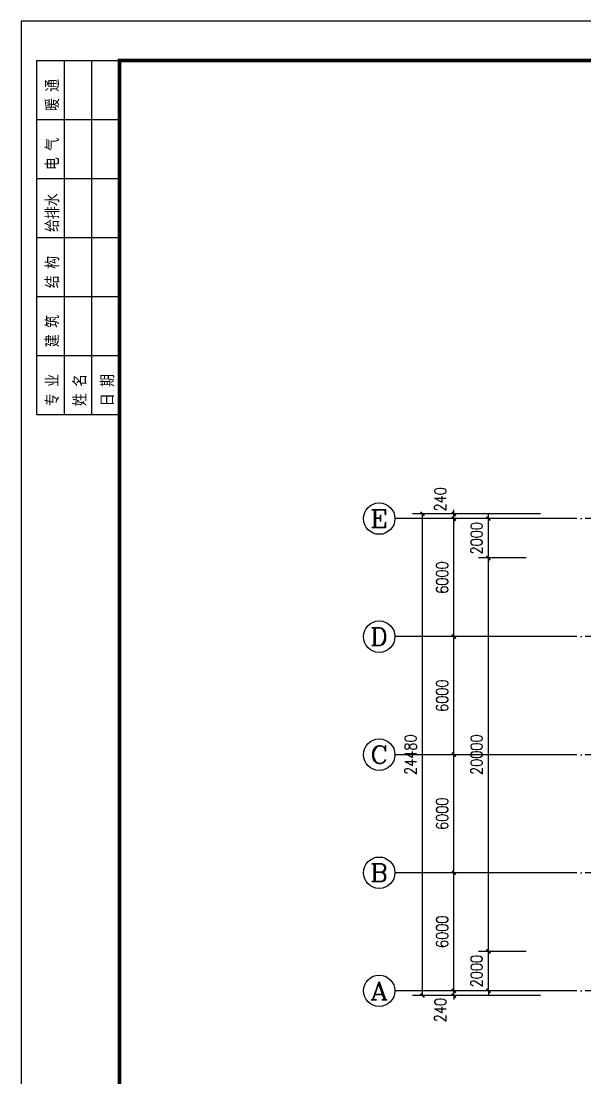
# Model space of a CAD drawing. Extents: x 3757684 to 3906284, y -130571 to 413559.
# Drawn here: x 3757684 to 3786346, y 21493 to 75200 of the extents above; entities that cross this region are included whole.
import ezdxf
from ezdxf.enums import TextEntityAlignment as Align

# ---------------------------------------------------------------- set-up
doc = ezdxf.new("R2010")
doc.units = 0
doc.header["$LTSCALE"] = 1000
doc.header["$MEASUREMENT"] = 0
doc.linetypes.add('DOTE', pattern=[2.42, 2, -0.2, 0.02, -0.2])
doc.layers.get('0').update_dxf_attribs({"color": 4, "linetype": 'CONTINUOUS'})
doc.layers.get('Defpoints').update_dxf_attribs({"linetype": 'CONTINUOUS'})
for name, color, linetype in [('AXIS', 3, 'CONTINUOUS'), ('AXIS_TEXT', 7, 'CONTINUOUS'), ('DOTE', 1, 'CONTINUOUS'), ('PUB_DIM', 3, 'CONTINUOUS'), ('PUB_TITLE', 4, 'CONTINUOUS')]:
    doc.layers.add(name, color=color, linetype=linetype)
doc.styles.add('_TCH_AXIS', font='COMPLEX', dxfattribs={"bigfont": 'GBCBIG'})
doc.styles.add('COMPLEX', font='COMPLEX')
doc.styles.add('DIM_FONT', font='SIMPLEX.shx', dxfattribs={"width": 0.8})
doc.styles.add('ht', font='simhei_0.ttf', dxfattribs={"width": 0.8})
doc.dimstyles.new('DIMN200', dxfattribs={"dimscale": 2, "dimtxt": 300, "dimasz": 100, "dimexe": 250, "dimexo": 300, "dimgap": 150, "dimtad": 1, "dimdec": 0, "dimzin": 0, "dimdsep": 46, "dimtxsty": 'DIM_FONT', "dimblk": 'ARCHTICK', "dimcen": 0.09, "dimclrt": 7, "dimazin": 2, "dimtfac": 1, "dimtdec": 0, "dimtix": 1, "dimtmove": 2, "dimatfit": 3, "dimfxl": 0, "dimtolj": 1, "dimtzin": 0, "dimarcsym": 0})

# ---------------------------------------------------------------- blocks, each defined once
blk = doc.blocks.new('A$C24B85BD5')
at = {"layer": 'PUB_TITLE'}
for p, q in [((0, 0), (0, 13500)), ((0, 13500), (3150, 13500)), ((1050, 0), (1050, 13500)), ((2100, 0), (2100, 13500)), ((3150, 0), (3150, 13500)), ((0, 11250), (3150, 11250)), ((0, 9000), (3150, 9000)), ((0, 6750), (3150, 6750)), ((0, 4500), (3150, 4500)), ((0, 2250), (3150, 2250)), ((0, 0), (3150, 0))]:
    blk.add_line(p, q, dxfattribs=at)
at = {"layer": 'PUB_TITLE', "style": 'ht', "width": 0.8}
for s, p in [('暖 通', (804, 11572)), ('电 气', (804, 9322)), ('给排水', (804, 6961)), ('结 构', (804, 4822)), ('建 筑', (804, 2572)), ('专 业', (804, 322)), ('姓 名', (1854, 322)), ('日 期', (2904, 322))]:
    blk.add_text(s, height=450, rotation=90, dxfattribs=at).set_placement(p)
blk = doc.blocks.new('_ArchTick')
at = {"color": 0, "linetype": 'ByBlock', "const_width": 0.4}
blk.add_lwpolyline([(-0.5, -0.5), (0.5, 0.5)], dxfattribs=at)
blk = doc.blocks.new('*D103')
at = {"layer": 'Defpoints', "color": 0}
for p in [(3781442, 49918), (3783962, 49918), (3783962, 47918)]:
    blk.add_point(p, dxfattribs=at)
at = {"layer": 'PUB_DIM', "color": 0, "lineweight": -2}
for p, q in [((3781442, 49918), (3781442, 50118)), ((3783362, 49918), (3780942, 49918)), ((3781442, 47918), (3781442, 49918)), ((3783362, 47918), (3780942, 47918)), ((3781442, 47918), (3781442, 47718))]:
    blk.add_line(p, q, dxfattribs=at)
at = {"layer": 'PUB_DIM', "color": 0, "lineweight": -2, "xscale": 200, "yscale": 200, "zscale": 200}
for p, rotation in [((3781442, 49918), 270), ((3781442, 47918), 90)]:
    blk.add_blockref('_ArchTick', p, dxfattribs=dict(at, rotation=rotation))
at = {"layer": 'PUB_DIM', "color": 7, "insert": (3780842, 48918), "char_height": 600, "attachment_point": 5, "rotation": 90, "style": 'DIM_FONT'}
blk.add_mtext('\\A1;2000', dxfattribs=at)
blk = doc.blocks.new('*D104')
at = {"layer": 'Defpoints', "color": 0}
for p in [(3781442, 47918), (3783962, 47918), (3783962, 27918)]:
    blk.add_point(p, dxfattribs=at)
at = {"layer": 'PUB_DIM', "color": 0, "lineweight": -2}
for p, q in [((3783362, 47918), (3780942, 47918)), ((3781442, 27918), (3781442, 47918)), ((3783362, 27918), (3780942, 27918))]:
    blk.add_line(p, q, dxfattribs=at)
at = {"layer": 'PUB_DIM', "color": 0, "lineweight": -2, "xscale": 200, "yscale": 200, "zscale": 200}
for p, rotation in [((3781442, 47918), 90), ((3781442, 27918), 270)]:
    blk.add_blockref('_ArchTick', p, dxfattribs=dict(at, rotation=rotation))
at = {"layer": 'PUB_DIM', "color": 7, "insert": (3780842, 37918), "char_height": 600, "attachment_point": 5, "rotation": 90, "style": 'DIM_FONT'}
blk.add_mtext('\\A1;20000', dxfattribs=at)
blk = doc.blocks.new('*D105')
at = {"layer": 'Defpoints', "color": 0}
for p in [(3781442, 27918), (3783962, 27918), (3783962, 25918)]:
    blk.add_point(p, dxfattribs=at)
at = {"layer": 'PUB_DIM', "color": 0, "lineweight": -2}
for p, q in [((3781442, 27918), (3781442, 28118)), ((3783362, 27918), (3780942, 27918)), ((3781442, 25918), (3781442, 27918)), ((3783362, 25918), (3780942, 25918)), ((3781442, 25918), (3781442, 25718))]:
    blk.add_line(p, q, dxfattribs=at)
at = {"layer": 'PUB_DIM', "color": 0, "lineweight": -2, "xscale": 200, "yscale": 200, "zscale": 200}
for p, rotation in [((3781442, 27918), 270), ((3781442, 25918), 90)]:
    blk.add_blockref('_ArchTick', p, dxfattribs=dict(at, rotation=rotation))
at = {"layer": 'PUB_DIM', "color": 7, "insert": (3780842, 26918), "char_height": 600, "attachment_point": 5, "rotation": 90, "style": 'DIM_FONT'}
blk.add_mtext('\\A1;2000', dxfattribs=at)
blk = doc.blocks.new('*D172')
at = {"layer": 'AXIS', "color": 0, "lineweight": -2}
for p, q in [((3784088, 25918), (3779188, 25918)), ((3779688, 25918), (3779688, 26118)), ((3779688, 25678), (3779688, 25918)), ((3784088, 25678), (3779188, 25678)), ((3779688, 25678), (3779688, 25478))]:
    blk.add_line(p, q, dxfattribs=at)
at = {"layer": 'Defpoints', "color": 0}
for p in [(3779688, 25918), (3784688, 25918), (3784688, 25678)]:
    blk.add_point(p, dxfattribs=at)
at = {"layer": 'AXIS', "color": 0, "lineweight": -2, "xscale": 200, "yscale": 200, "zscale": 200}
for p, rotation in [((3779688, 25918), 270), ((3779688, 25678), 90)]:
    blk.add_blockref('_ArchTick', p, dxfattribs=dict(at, rotation=rotation))
at = {"layer": 'AXIS', "color": 7, "insert": (3778998, 24938), "char_height": 600, "attachment_point": 5, "rotation": 90, "style": 'DIM_FONT'}
blk.add_mtext('\\A1;240', dxfattribs=at)
blk = doc.blocks.new('*D173')
at = {"layer": 'AXIS', "color": 0, "lineweight": -2}
for p, q in [((3784088, 31918), (3779188, 31918)), ((3779688, 25918), (3779688, 31918)), ((3784088, 25918), (3779188, 25918))]:
    blk.add_line(p, q, dxfattribs=at)
at = {"layer": 'Defpoints', "color": 0}
for p in [(3779688, 31918), (3784688, 31918), (3784688, 25918)]:
    blk.add_point(p, dxfattribs=at)
at = {"layer": 'AXIS', "color": 0, "lineweight": -2, "xscale": 200, "yscale": 200, "zscale": 200}
for p, rotation in [((3779688, 31918), 90), ((3779688, 25918), 270)]:
    blk.add_blockref('_ArchTick', p, dxfattribs=dict(at, rotation=rotation))
at = {"layer": 'AXIS', "color": 7, "insert": (3779088, 28918), "char_height": 600, "attachment_point": 5, "rotation": 90, "style": 'DIM_FONT'}
blk.add_mtext('\\A1;6000', dxfattribs=at)
blk = doc.blocks.new('*D174')
at = {"layer": 'AXIS', "color": 0, "lineweight": -2}
for p, q in [((3784088, 37918), (3779188, 37918)), ((3779688, 31918), (3779688, 37918)), ((3784088, 31918), (3779188, 31918))]:
    blk.add_line(p, q, dxfattribs=at)
at = {"layer": 'Defpoints', "color": 0}
for p in [(3779688, 37918), (3784688, 37918), (3784688, 31918)]:
    blk.add_point(p, dxfattribs=at)
at = {"layer": 'AXIS', "color": 0, "lineweight": -2, "xscale": 200, "yscale": 200, "zscale": 200}
for p, rotation in [((3779688, 37918), 90), ((3779688, 31918), 270)]:
    blk.add_blockref('_ArchTick', p, dxfattribs=dict(at, rotation=rotation))
at = {"layer": 'AXIS', "color": 7, "insert": (3779088, 34918), "char_height": 600, "attachment_point": 5, "rotation": 90, "style": 'DIM_FONT'}
blk.add_mtext('\\A1;6000', dxfattribs=at)
blk = doc.blocks.new('*D175')
at = {"layer": 'AXIS', "color": 0, "lineweight": -2}
for p, q in [((3784088, 43918), (3779188, 43918)), ((3779688, 37918), (3779688, 43918)), ((3784088, 37918), (3779188, 37918))]:
    blk.add_line(p, q, dxfattribs=at)
at = {"layer": 'Defpoints', "color": 0}
for p in [(3779688, 43918), (3784688, 43918), (3784688, 37918)]:
    blk.add_point(p, dxfattribs=at)
at = {"layer": 'AXIS', "color": 0, "lineweight": -2, "xscale": 200, "yscale": 200, "zscale": 200}
for p, rotation in [((3779688, 43918), 90), ((3779688, 37918), 270)]:
    blk.add_blockref('_ArchTick', p, dxfattribs=dict(at, rotation=rotation))
at = {"layer": 'AXIS', "color": 7, "insert": (3779088, 40918), "char_height": 600, "attachment_point": 5, "rotation": 90, "style": 'DIM_FONT'}
blk.add_mtext('\\A1;6000', dxfattribs=at)
blk = doc.blocks.new('*D176')
at = {"layer": 'AXIS', "color": 0, "lineweight": -2}
for p, q in [((3784088, 49918), (3779188, 49918)), ((3779688, 43918), (3779688, 49918)), ((3784088, 43918), (3779188, 43918))]:
    blk.add_line(p, q, dxfattribs=at)
at = {"layer": 'Defpoints', "color": 0}
for p in [(3779688, 49918), (3784688, 49918), (3784688, 43918)]:
    blk.add_point(p, dxfattribs=at)
at = {"layer": 'AXIS', "color": 0, "lineweight": -2, "xscale": 200, "yscale": 200, "zscale": 200}
for p, rotation in [((3779688, 49918), 90), ((3779688, 43918), 270)]:
    blk.add_blockref('_ArchTick', p, dxfattribs=dict(at, rotation=rotation))
at = {"layer": 'AXIS', "color": 7, "insert": (3779088, 46918), "char_height": 600, "attachment_point": 5, "rotation": 90, "style": 'DIM_FONT'}
blk.add_mtext('\\A1;6000', dxfattribs=at)
blk = doc.blocks.new('*D177')
at = {"layer": 'AXIS', "color": 0, "lineweight": -2}
for p, q in [((3784088, 50158), (3779188, 50158)), ((3779688, 50158), (3779688, 50358)), ((3779688, 49918), (3779688, 50158)), ((3784088, 49918), (3779188, 49918)), ((3779688, 49918), (3779688, 49718))]:
    blk.add_line(p, q, dxfattribs=at)
at = {"layer": 'Defpoints', "color": 0}
for p in [(3779688, 50158), (3784688, 50158), (3784688, 49918)]:
    blk.add_point(p, dxfattribs=at)
at = {"layer": 'AXIS', "color": 0, "lineweight": -2, "xscale": 200, "yscale": 200, "zscale": 200}
for p, rotation in [((3779688, 50158), 270), ((3779688, 49918), 90)]:
    blk.add_blockref('_ArchTick', p, dxfattribs=dict(at, rotation=rotation))
at = {"layer": 'AXIS', "color": 7, "insert": (3778998, 50898), "char_height": 600, "attachment_point": 5, "rotation": 90, "style": 'DIM_FONT'}
blk.add_mtext('\\A1;240', dxfattribs=at)
blk = doc.blocks.new('*D178')
at = {"layer": 'AXIS', "color": 0, "lineweight": -2}
for p, q in [((3784088, 50158), (3777588, 50158)), ((3778088, 25678), (3778088, 50158)), ((3784088, 25678), (3777588, 25678))]:
    blk.add_line(p, q, dxfattribs=at)
at = {"layer": 'Defpoints', "color": 0}
for p in [(3778088, 50158), (3784688, 50158), (3784688, 25678)]:
    blk.add_point(p, dxfattribs=at)
at = {"layer": 'AXIS', "color": 0, "lineweight": -2, "xscale": 200, "yscale": 200, "zscale": 200}
for p, rotation in [((3778088, 50158), 90), ((3778088, 25678), 270)]:
    blk.add_blockref('_ArchTick', p, dxfattribs=dict(at, rotation=rotation))
at = {"layer": 'AXIS', "color": 7, "insert": (3777488, 37918), "char_height": 600, "attachment_point": 5, "rotation": 90, "style": 'DIM_FONT'}
blk.add_mtext('\\A1;24480', dxfattribs=at)
blk = doc.blocks.new('_AXISO')
blk.add_circle((0, 0), 0.5)
at = {"layer": 'AXIS_TEXT', "style": 'COMPLEX', "width": 1.041667}
blk.add_attdef('A', text='', height=0.56, dxfattribs=at).set_placement((-0.25, -0.28), (0.25, -0.28), align=Align.FIT)

msp = doc.modelspace()

# ---------------------------------------------------------------- linework, layer by layer
at = {"layer": 'AXIS'}
for p, q in [((3784688, 49917.8), (3776688, 49917.8)), ((3784688, 43917.8), (3776688, 43917.8)), ((3784688, 37917.8), (3776688, 37917.8)), ((3784688, 31917.8), (3776688, 31917.8)), ((3784688, 25917.8), (3776688, 25917.8))]:
    msp.add_line(p, q, dxfattribs=at)
at = {"layer": 'DOTE', "linetype": 'DOTE'}
for p, q in [((3882739.8, 49917.8), (3784688, 49917.8)), ((3882739.8, 43917.8), (3784688, 43917.8)), ((3882739.8, 37917.8), (3784688, 37917.8)), ((3882739.8, 31917.8), (3784688, 31917.8)), ((3882739.8, 25917.8), (3784688, 25917.8))]:
    msp.add_line(p, q, dxfattribs=at)
at = {"layer": 'PUB_TITLE'}
msp.add_lwpolyline([(3757684, -8800.4), (3906284, -8800.4), (3906284, 75199.6), (3757684, 75199.6)], close=True, dxfattribs=at)
at = {"layer": 'PUB_TITLE', "const_width": 200}
msp.add_lwpolyline([(3762684, -6800.4), (3904284, -6800.4), (3904284, 73199.6), (3762684, 73199.6)], close=True, dxfattribs=at)

# ---------------------------------------------------------------- block references
at = {"xscale": 1.333329999819398, "yscale": 1.333329999819398, "zscale": 1.33333}
msp.add_blockref('A$C24B85BD5', (3758484.1, 55199.7), dxfattribs=at)
at = {"layer": 'AXIS'}
ref = msp.add_blockref('_AXISO', (3775888, 49917.8), dxfattribs=dict(at, xscale=1600, yscale=1600, zscale=1600))
ref.add_attrib('A', 'E', dxfattribs={"layer": 'AXIS_TEXT', "height": 905.1, "style": '_TCH_AXIS', "width": 1.3125}).set_placement((3775435.5, 49465.2), (3776340.5, 49465.2), align=Align.FIT)
ref = msp.add_blockref('_AXISO', (3775888, 43917.8), dxfattribs=dict(at, xscale=1600, yscale=1600, zscale=1600))
ref.add_attrib('A', 'D', dxfattribs={"layer": 'AXIS_TEXT', "height": 905.1, "style": '_TCH_AXIS', "width": 1.235294}).set_placement((3775435.5, 43465.2), (3776340.5, 43465.2), align=Align.FIT)
ref = msp.add_blockref('_AXISO', (3775888, 37917.8), dxfattribs=dict(at, xscale=1600, yscale=1600, zscale=1600))
ref.add_attrib('A', 'C', dxfattribs={"layer": 'AXIS_TEXT', "height": 905.1, "style": '_TCH_AXIS', "width": 1.4}).set_placement((3775435.5, 37465.2), (3776340.5, 37465.2), align=Align.FIT)
ref = msp.add_blockref('_AXISO', (3775888, 31917.8), dxfattribs=dict(at, xscale=1600, yscale=1600, zscale=1600))
ref.add_attrib('A', 'B', dxfattribs={"layer": 'AXIS_TEXT', "height": 905.1, "style": '_TCH_AXIS', "width": 1.235294}).set_placement((3775435.5, 31465.2), (3776340.5, 31465.2), align=Align.FIT)
ref = msp.add_blockref('_AXISO', (3775888, 25917.8), dxfattribs=dict(at, xscale=1600, yscale=1600, zscale=1600))
ref.add_attrib('A', 'A', dxfattribs={"layer": 'AXIS_TEXT', "height": 905.1, "style": '_TCH_AXIS', "width": 1.166667}).set_placement((3775435.5, 25465.2), (3776340.5, 25465.2), align=Align.FIT)

# ---------------------------------------------------------------- dimensions: what is measured, and where the dimension line sits
for base, p1, p2, picture, middle in [((3779688, 50157.8), (3784688, 49917.8), (3784688, 50157.8), '*D177', (3778998, 50897.8)), ((3779688, 25917.8), (3784688, 25677.8), (3784688, 25917.8), '*D172', (3778998, 24937.8))]:
    dim = msp.add_linear_dim(base=base, p1=p1, p2=p2, angle=90, dimstyle='DIMN200', dxfattribs=at)
    dim.commit()
    dim.dimension.update_dxf_attribs({"geometry": picture, "text_midpoint": middle, "dimtype": 129})
for p1, p2, distance, picture, middle in [((3784688, 25677.8), (3784688, 50157.8), 6600, '*D178', (3777488, 37917.8)), ((3784688, 43917.8), (3784688, 49917.8), 5000, '*D176', (3779088, 46917.8)), ((3784688, 37917.8), (3784688, 43917.8), 5000, '*D175', (3779088, 40917.8)), ((3784688, 31917.8), (3784688, 37917.8), 5000, '*D174', (3779088, 34917.8)), ((3784688, 25917.8), (3784688, 31917.8), 5000, '*D173', (3779088, 28917.8))]:
    dim = msp.add_aligned_dim(p1=p1, p2=p2, distance=distance, dimstyle='DIMN200', dxfattribs=at)
    dim.commit()
    dim.dimension.update_dxf_attribs({"geometry": picture, "text_midpoint": middle})
at = {"layer": 'PUB_DIM'}
for p1, p2, picture, middle in [((3783962.2, 47917.8), (3783962.2, 49917.8), '*D103', (3780842.2, 48917.8)), ((3783962.2, 27917.8), (3783962.2, 47917.8), '*D104', (3780842.2, 37917.8)), ((3783962.2, 25917.8), (3783962.2, 27917.8), '*D105', (3780842.2, 26917.8))]:
    dim = msp.add_aligned_dim(p1=p1, p2=p2, distance=2520, dimstyle='DIMN200', dxfattribs=at)
    dim.commit()
    dim.dimension.update_dxf_attribs({"geometry": picture, "text_midpoint": middle})

doc.saveas('drawing.dxf')
